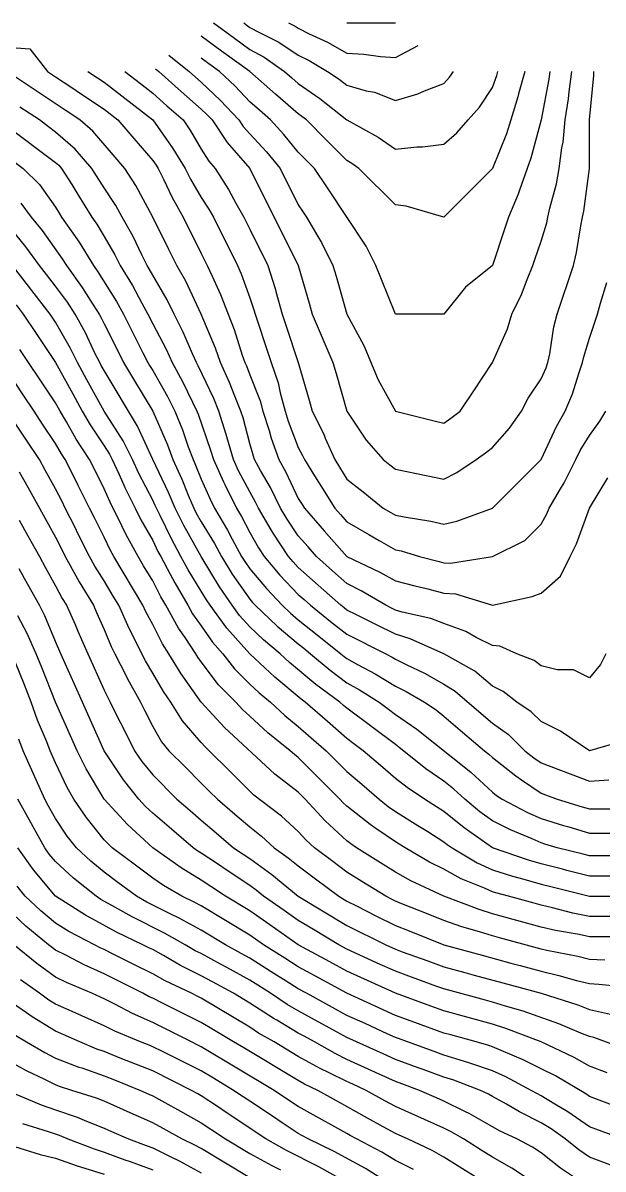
# Model space of a CAD drawing. Header units: inches. Extents: x 794995 to 811195, y 2485918 to 2508058.
# Drawn here: x 804305 to 804664, y 2507260 to 2507968 of the extents above; entities that cross this region are included whole.
import ezdxf

# ---------------------------------------------------------------- set-up
doc = ezdxf.new("R2010")
doc.units = ezdxf.units.IN
doc.header["$MEASUREMENT"] = 0
doc.layers.add('contour', color=7, linetype='Continuous')

msp = doc.modelspace()

# ---------------------------------------------------------------- linework, layer by layer
at = {"layer": 'contour'}
msp.add_line((804505.16, 2507968.36), (804535.16, 2507968.36), dxfattribs=at)
for points in [[(804422.66, 2507968.36), (804435.69, 2507958.89), (804445.16, 2507952), (804453.98, 2507947.18), (804466.59, 2507938.36), (804471.16, 2507934.36), (804475.16, 2507930.86), (804488.49, 2507921.69), (804505.16, 2507908.36), (804524.57, 2507897.77), (804535.16, 2507890.36), (804548.49, 2507891.69), (804551.83, 2507891.69), (804565.16, 2507893.36), (804573.16, 2507900.36), (804580.16, 2507908.36), (804587.16, 2507916.36), (804595.16, 2507928.36), (804597.77, 2507935.75), (804598.49, 2507938.36)], [(804441.41, 2507968.36), (804443.58, 2507966.78), (804445.16, 2507965.63), (804451.16, 2507962.36), (804463.16, 2507956.36), (804475.16, 2507948.36), (804481.83, 2507945.03), (804493.16, 2507938.36), (804500.36, 2507933.56), (804505.16, 2507929.79), (804517.16, 2507926.36), (804522.3, 2507925.5), (804535.16, 2507920.36), (804549.01, 2507924.52), (804553.16, 2507926.36), (804565.16, 2507930.86), (804568.69, 2507934.83), (804571.16, 2507938.36)], [(804469.16, 2507968.36), (804473.16, 2507966.36), (804475.16, 2507965.03), (804481.83, 2507961.69), (804493.16, 2507956.36), (804505.16, 2507949.61), (804515.75, 2507948.95), (804525.93, 2507947.59), (804535.16, 2507946.93), (804549.22, 2507954.3)], [(804615.16, 2507938.36), (804611.31, 2507924.52), (804610.87, 2507922.65), (804606.41, 2507908.36), (804603.73, 2507899.79), (804595.16, 2507878.36), (804565.16, 2507848.36), (804541.83, 2507855.03), (804535.16, 2507855.86), (804512.66, 2507878.36), (804508.32, 2507881.52), (804505.16, 2507883.36), (804492.66, 2507895.86), (804480.16, 2507908.36), (804477.38, 2507910.58), (804475.16, 2507912.11), (804461.16, 2507924.36), (804445.16, 2507938.36), (804427.79, 2507950.99), (804415.16, 2507960.18)], [(804295.16, 2507953.36), (804309.22, 2507952.42), (804320.16, 2507938.36), (804323.16, 2507936.36), (804325.16, 2507935.03), (804335.16, 2507928.36), (804341.16, 2507924.36), (804355.16, 2507915.03), (804363.73, 2507908.36), (804373.62, 2507896.82), (804385.16, 2507883.36), (804387.23, 2507880.43), (804388.49, 2507878.36), (804391.83, 2507871.69), (804397.16, 2507860.36), (804403.91, 2507848.36), (804415.16, 2507825.86), (804417.66, 2507820.86), (804418.91, 2507818.36), (804421.83, 2507811.69), (804427.16, 2507800.36), (804431.83, 2507788.36), (804435.56, 2507778.76), (804440.54, 2507762.98), (804442.16, 2507758.36), (804443.09, 2507756.29), (804445.16, 2507750.86), (804451.59, 2507734.79), (804453.34, 2507728.36), (804457.16, 2507716.36), (804458.49, 2507711.69), (804463.16, 2507698.36), (804467.42, 2507690.62), (804475.16, 2507674.36), (804477.47, 2507670.67), (804478.91, 2507668.36), (804491.16, 2507654.36), (804505.16, 2507638.36), (804525.56, 2507628.76), (804535.16, 2507623.36), (804547.16, 2507620.36), (804555.16, 2507618.36), (804565.16, 2507615.86), (804572.22, 2507615.42), (804595.16, 2507608.36), (804619.7, 2507613.82), (804625.16, 2507615.86), (804637.16, 2507626.36), (804643.16, 2507638.36), (804647.16, 2507646.36), (804655.16, 2507668.36), (804666.41, 2507687.11)], [(804395.16, 2507948.36), (804407.66, 2507938.36), (804411.63, 2507934.83), (804415.16, 2507931.69), (804427.16, 2507920.36), (804438.49, 2507908.36), (804441.16, 2507904.36), (804445.16, 2507899.79), (804455.5, 2507888.71), (804463.91, 2507878.36), (804475.16, 2507855.86), (804478.16, 2507851.36), (804480.16, 2507848.36), (804487.16, 2507836.36), (804489.44, 2507832.65), (804496.59, 2507818.36), (804498.49, 2507811.69), (804505.16, 2507788.36), (804515.75, 2507768.95), (804524.57, 2507747.77), (804535.16, 2507728.36), (804559.16, 2507722.36), (804565.16, 2507720.86), (804569.45, 2507724.08), (804575.16, 2507728.36), (804583.16, 2507740.36), (804595.16, 2507758.36), (804604.39, 2507779.13), (804607.16, 2507788.36), (804613.16, 2507800.36), (804616.59, 2507809.79), (804620.16, 2507818.36), (804621.41, 2507822.11), (804625.16, 2507833.36), (804628.69, 2507844.83), (804629.45, 2507848.36), (804630.61, 2507853.82), (804634.63, 2507868.89), (804636.41, 2507878.36), (804638.02, 2507891.22), (804638.79, 2507894.72), (804640.16, 2507908.36), (804642.12, 2507921.4), (804642.53, 2507925.73), (804644.25, 2507938.36)], [(804630.61, 2507938.36), (804629.96, 2507933.56), (804625.16, 2507908.36), (804618.84, 2507884.68), (804616.59, 2507878.36), (804611.83, 2507865.03), (804611.04, 2507862.48), (804605.16, 2507848.36), (804602.66, 2507840.86), (804595.16, 2507818.36), (804578.49, 2507805.03), (804565.16, 2507788.36), (804535.16, 2507788.36), (804526.59, 2507809.79), (804523.16, 2507818.36), (804517.16, 2507830.36), (804493.16, 2507866.36), (804485.16, 2507878.36), (804480.16, 2507883.36), (804475.16, 2507888.36), (804466.27, 2507899.47), (804458.02, 2507908.36), (804451.16, 2507914.36), (804445.16, 2507919.61), (804436.07, 2507929.27), (804426.41, 2507938.36), (804419.9, 2507943.1), (804415.16, 2507946.54)], [(804665.16, 2507578.36), (804661.83, 2507571.69), (804655.16, 2507563.36), (804645.16, 2507568.36), (804635.16, 2507568.36), (804625.16, 2507570.86), (804620.87, 2507574.08), (804610.16, 2507578.36), (804599.77, 2507582.98), (804595.16, 2507583.36), (804585.16, 2507588.36), (804578.79, 2507592), (804565.16, 2507597.11), (804556.98, 2507600.18), (804539.45, 2507604.08), (804535.16, 2507605.36), (804533.16, 2507606.36), (804529.16, 2507608.36), (804514.05, 2507617.25), (804505.16, 2507621.69), (804496.34, 2507629.54), (804486.41, 2507638.36), (804481.16, 2507644.36), (804475.16, 2507651.22), (804468.3, 2507661.5), (804464.25, 2507668.36), (804457.89, 2507681.09), (804451.83, 2507691.69), (804448.16, 2507698.36), (804447.38, 2507700.58), (804445.16, 2507708.36), (804441.02, 2507724.22), (804439.7, 2507728.36), (804435.93, 2507737.59), (804432.74, 2507745.95), (804427.16, 2507758.36), (804424.05, 2507767.25), (804415.16, 2507788.36), (804405.56, 2507808.76), (804400.16, 2507818.36), (804395.16, 2507828.36), (804385.16, 2507848.36), (804374.72, 2507867.93), (804368.02, 2507878.36), (804362.08, 2507885.28), (804348.24, 2507901.44), (804340.16, 2507908.36), (804331.16, 2507914.36), (804313.16, 2507926.36), (804295.16, 2507938.36)], [(804345.16, 2507938.36), (804351.16, 2507934.36), (804355.16, 2507931.69), (804385.16, 2507908.36), (804397.57, 2507890.78), (804405.16, 2507878.36), (804408.49, 2507871.69), (804415.16, 2507860.36), (804419.96, 2507853.16), (804422.66, 2507848.36), (804437.66, 2507818.36), (804439.94, 2507813.14), (804445.16, 2507798.36), (804447.77, 2507790.97), (804448.49, 2507788.36), (804450.16, 2507783.36), (804455.16, 2507768.36), (804458.49, 2507758.36), (804462.66, 2507745.86), (804463.91, 2507739.61), (804466.98, 2507728.36), (804468.95, 2507722.15), (804475.16, 2507705.86), (804477.77, 2507700.97), (804478.91, 2507698.36), (804485.16, 2507688.36), (804489.01, 2507682.21), (804497.66, 2507668.36), (804501.16, 2507664.36), (804505.16, 2507659.79), (804518.79, 2507652), (804525.16, 2507648.36), (804535.16, 2507642.65), (804538.69, 2507641.89), (804550.16, 2507638.36), (804562.16, 2507635.36), (804565.16, 2507634.61), (804569.16, 2507634.36), (804595.16, 2507638.36), (804615.16, 2507648.36), (804625.16, 2507658.36), (804628.69, 2507664.83), (804630.16, 2507668.36), (804637.16, 2507680.36), (804639.44, 2507684.08), (804646.59, 2507698.36), (804649.44, 2507704.08), (804655.16, 2507713.36), (804661.47, 2507722.05), (804665.16, 2507728.36)], [(804368.02, 2507938.36), (804377.66, 2507930.86), (804385.16, 2507925.03), (804393.98, 2507917.18), (804403.91, 2507908.36), (804408.49, 2507901.69), (804415.16, 2507890.36), (804419.77, 2507882.98), (804423.73, 2507878.36), (804432.12, 2507865.32), (804436.59, 2507856.93), (804441.41, 2507848.36), (804442.66, 2507845.86), (804445.16, 2507840.86), (804456.41, 2507818.36), (804460.87, 2507804.08), (804461.31, 2507802.21), (804465.16, 2507788.36), (804467.66, 2507780.86), (804475.16, 2507758.36), (804481.83, 2507735.03), (804483.73, 2507728.36), (804490.87, 2507714.08), (804491.83, 2507711.69), (804497.66, 2507698.36), (804500.54, 2507693.75), (804505.16, 2507686.36), (804515.16, 2507678.36), (804527.66, 2507668.36), (804532.43, 2507665.63), (804535.16, 2507664.08), (804540.61, 2507662.91), (804557.16, 2507660.36), (804565.16, 2507658.36), (804573.16, 2507660.36), (804595.16, 2507668.36), (804625.16, 2507698.36), (804634.63, 2507718.89), (804640.16, 2507728.36), (804644.57, 2507738.95), (804648.49, 2507751.69), (804650.87, 2507758.36), (804651.63, 2507761.89), (804655.16, 2507773.36), (804658.91, 2507784.61), (804660.16, 2507788.36), (804661.83, 2507795.03), (804665.75, 2507807.77)], [(804386.83, 2507940.03), (804388.91, 2507938.36), (804402.81, 2507926.01), (804415.16, 2507915.03), (804418.59, 2507911.79), (804421.83, 2507908.36), (804431.16, 2507894.36), (804445.16, 2507878.36), (804455.16, 2507858.36), (804465.16, 2507838.36), (804475.16, 2507818.36), (804481.83, 2507795.03), (804483.73, 2507788.36), (804496.59, 2507758.36), (804498.49, 2507751.69), (804505.16, 2507728.36), (804517.16, 2507710.36), (804527.66, 2507698.36), (804531.83, 2507695.03), (804535.16, 2507692.36), (804555.16, 2507688.36), (804565.16, 2507686.36), (804573.16, 2507690.36), (804585.16, 2507698.36), (804590.87, 2507702.65), (804595.16, 2507705.86), (804605.75, 2507717.77), (804613.16, 2507728.36), (804617.16, 2507736.36), (804625.16, 2507748.36), (804628.32, 2507755.2), (804629.45, 2507758.36), (804630.61, 2507763.82), (804633.16, 2507780.36), (804635.16, 2507788.36), (804645.16, 2507818.36), (804647.16, 2507826.36), (804649.7, 2507842.91), (804650.87, 2507848.36), (804651.63, 2507851.89), (804655.16, 2507878.36), (804655.16, 2507908.36), (804657.77, 2507935.75), (804657.89, 2507938.36)], [(804678.49, 2507525.03), (804655.16, 2507518.36), (804637.16, 2507530.36), (804625.16, 2507536.36), (804619.16, 2507542.36), (804610.16, 2507548.36), (804601.83, 2507555.03), (804595.16, 2507558.36), (804584.25, 2507567.45), (804565.16, 2507578.36), (804544.39, 2507587.59), (804535.16, 2507590.36), (804523.16, 2507596.36), (804511.16, 2507602.36), (804505.16, 2507605.36), (804503.49, 2507606.69), (804501.41, 2507608.36), (804487.51, 2507620.71), (804475.16, 2507631.69), (804471.92, 2507635.12), (804469.16, 2507638.36), (804459.7, 2507652.91), (804458.49, 2507655.03), (804450.61, 2507668.36), (804448.8, 2507672), (804445.16, 2507678.36), (804438.3, 2507691.5), (804435.16, 2507698.36), (804431.04, 2507712.48), (804430.68, 2507713.88), (804426.07, 2507728.36), (804422.9, 2507736.1), (804413.22, 2507756.43), (804412.16, 2507758.36), (804409.7, 2507763.82), (804404.05, 2507777.25), (804398.49, 2507788.36), (804394.05, 2507797.25), (804385.16, 2507812.36), (804383.09, 2507816.29), (804381.83, 2507818.36), (804378.49, 2507825.03), (804373.16, 2507836.36), (804366.41, 2507848.36), (804362.36, 2507855.56), (804355.16, 2507866.36), (804350.54, 2507873.75), (804347.66, 2507878.36), (804337.16, 2507890.36), (804325.16, 2507900.86), (804320.87, 2507904.08), (804315.16, 2507908.36), (804303.16, 2507916.36)], [(804295.16, 2507904.61), (804325.16, 2507882.11), (804327.16, 2507880.36), (804328.91, 2507878.36), (804335.16, 2507868.36), (804339.01, 2507862.21), (804347.66, 2507848.36), (804350.71, 2507843.92), (804355.16, 2507836.36), (804361.83, 2507825.03), (804365.16, 2507818.36), (804372.74, 2507805.95), (804378.49, 2507795.03), (804382.16, 2507788.36), (804385.16, 2507782.36), (804393.44, 2507766.64), (804397.16, 2507758.36), (804403.55, 2507746.75), (804409.7, 2507733.82), (804412.43, 2507728.36), (804413.22, 2507726.43), (804420.97, 2507704.17), (804422.66, 2507698.36), (804429.01, 2507684.52), (804429.7, 2507682.91), (804436.98, 2507668.36), (804440.02, 2507663.22), (804445.16, 2507653.36), (804450.61, 2507643.82), (804454.16, 2507638.36), (804463.81, 2507627.01), (804475.16, 2507615.03), (804478.69, 2507611.89), (804482.66, 2507608.36), (804495.16, 2507598.36), (804505.16, 2507590.36), (804529.16, 2507578.36), (804533.09, 2507576.29), (804535.16, 2507575.03), (804541.83, 2507571.69), (804553.16, 2507566.36), (804565.16, 2507559.61), (804572.08, 2507555.28), (804588.24, 2507541.44), (804595.16, 2507535.5), (804605.16, 2507528.36), (804615.16, 2507518.36), (804620.71, 2507513.92), (804625.16, 2507510.86), (804637.16, 2507506.36), (804655.16, 2507499.61), (804667.16, 2507500.36)], [(804299.45, 2507882.65), (804305.16, 2507878.36), (804315.16, 2507868.36), (804325.16, 2507854.36), (804327.47, 2507850.67), (804328.91, 2507848.36), (804337.16, 2507836.36), (804339.64, 2507832.84), (804348.49, 2507818.36), (804351.29, 2507814.49), (804362.9, 2507796.1), (804367.16, 2507788.36), (804373.16, 2507776.36), (804379.16, 2507764.36), (804382.16, 2507758.36), (804383.28, 2507756.49), (804385.16, 2507753.36), (804394.25, 2507737.45), (804398.79, 2507728.36), (804403.55, 2507716.75), (804407.16, 2507706.36), (804410.16, 2507698.36), (804411.73, 2507694.93), (804415.16, 2507686.36), (804420.61, 2507673.82), (804423.34, 2507668.36), (804431.44, 2507654.65), (804434.25, 2507649.27), (804440.16, 2507638.36), (804442.08, 2507635.28), (804445.16, 2507630.86), (804455.44, 2507618.65), (804465.16, 2507608.36), (804470.29, 2507603.5), (804475.16, 2507599.36), (804486.83, 2507590.03), (804501.41, 2507578.36), (804503.45, 2507576.65), (804505.16, 2507575.36), (804511.83, 2507571.69), (804522.74, 2507565.95), (804535.16, 2507558.36), (804541.83, 2507555.03), (804553.16, 2507548.36), (804560.36, 2507543.56), (804565.16, 2507539.79), (804576.7, 2507529.9), (804590.16, 2507518.36), (804592.94, 2507516.14), (804595.16, 2507514.08), (804609.56, 2507502.76), (804613.16, 2507500.36), (804625.16, 2507492.11), (804627.89, 2507491.09), (804635.16, 2507488.36), (804650.54, 2507483.75), (804655.16, 2507482.36), (804685.16, 2507482.36)], [(804303.73, 2507856.93), (804310.16, 2507848.36), (804316.88, 2507840.09), (804329.3, 2507822.5), (804331.83, 2507818.36), (804341.61, 2507804.81), (804346.59, 2507796.93), (804352.16, 2507788.36), (804353.22, 2507786.43), (804355.16, 2507782.36), (804363.16, 2507766.36), (804367.16, 2507758.36), (804373.91, 2507747.11), (804385.16, 2507728.36), (804394.25, 2507707.45), (804397.66, 2507698.36), (804403.16, 2507686.36), (804407.16, 2507676.36), (804410.54, 2507668.36), (804412.08, 2507665.28), (804415.16, 2507659.79), (804423.27, 2507646.47), (804427.66, 2507638.36), (804434.39, 2507627.59), (804445.16, 2507612.11), (804446.87, 2507610.08), (804448.49, 2507608.36), (804462.19, 2507595.39), (804475.16, 2507584.36), (804478.49, 2507581.69), (804482.66, 2507578.36), (804494.87, 2507568.08), (804505.16, 2507560.36), (804512.9, 2507556.1), (804525.16, 2507548.36), (804530.87, 2507544.08), (804535.16, 2507540.86), (804548.49, 2507531.69), (804581.83, 2507505.03), (804595.16, 2507492.65), (804597.56, 2507490.76), (804601.16, 2507488.36), (804616.88, 2507480.09), (804625.16, 2507476.36), (804639.01, 2507472.21), (804642.3, 2507471.22), (804655.16, 2507467.36), (804685.16, 2507467.36)], [(804685.16, 2507453.36), (804655.16, 2507453.36), (804651.16, 2507454.36), (804635.16, 2507458.36), (804627.47, 2507460.67), (804625.16, 2507461.36), (804619.7, 2507463.82), (804606.27, 2507469.47), (804595.16, 2507475.03), (804587.42, 2507480.62), (804578.02, 2507488.36), (804571.37, 2507494.57), (804565.16, 2507499.61), (804554.05, 2507507.25), (804537.38, 2507520.58), (804535.16, 2507522.11), (804505.16, 2507544.61), (804503.16, 2507546.36), (804500.87, 2507548.36), (804486.07, 2507559.27), (804469.7, 2507572.91), (804463.91, 2507578.36), (804453.73, 2507586.93), (804445.16, 2507595.03), (804438.84, 2507602.05), (804434.25, 2507608.36), (804426.51, 2507619.71), (804415.16, 2507638.36), (804404.39, 2507657.59), (804399.01, 2507668.36), (804394.89, 2507678.09), (804385.16, 2507698.36), (804375.78, 2507718.99), (804355.16, 2507753.36), (804353.39, 2507756.6), (804352.43, 2507758.36), (804349.7, 2507763.82), (804343.55, 2507776.75), (804337.16, 2507788.36), (804332.43, 2507795.63), (804325.16, 2507805.5), (804319.53, 2507812.74), (804315.16, 2507818.36), (804306.77, 2507829.97), (804295.16, 2507844.08)], [(804685.16, 2507440.86), (804655.16, 2507440.86), (804641.16, 2507444.36), (804638.49, 2507445.03), (804625.16, 2507448.36), (804617.42, 2507450.62), (804595.16, 2507458.36), (804577.57, 2507470.78), (804565.16, 2507480.86), (804560.54, 2507483.75), (804553.16, 2507488.36), (804542.36, 2507495.56), (804535.16, 2507501.22), (804525.93, 2507509.13), (804515.16, 2507518.36), (804509.45, 2507522.65), (804505.16, 2507525.86), (804493.16, 2507536.36), (804479.45, 2507548.36), (804476.98, 2507550.18), (804460.61, 2507563.82), (804445.16, 2507578.36), (804430.95, 2507594.15), (804420.61, 2507608.36), (804418.4, 2507611.6), (804415.16, 2507616.93), (804407.05, 2507630.25), (804402.66, 2507638.36), (804396.51, 2507649.71), (804389.77, 2507663.75), (804387.47, 2507668.36), (804386.78, 2507669.98), (804385.16, 2507673.36), (804376.59, 2507689.79), (804372.66, 2507698.36), (804366.83, 2507710.03), (804355.16, 2507728.36), (804344.57, 2507747.77), (804338.79, 2507758.36), (804334.25, 2507767.45), (804325.16, 2507783.36), (804321.83, 2507788.36), (804298.49, 2507818.36)], [(804300.78, 2507793.99), (804305.16, 2507788.36), (804313.16, 2507776.36), (804325.16, 2507758.36), (804335.75, 2507738.95), (804341.52, 2507728.36), (804346.59, 2507719.79), (804355.16, 2507706.93), (804358.49, 2507701.69), (804360.16, 2507698.36), (804364.39, 2507689.13), (804367.89, 2507681.09), (804374.25, 2507668.36), (804377.89, 2507661.09), (804385.16, 2507648.36), (804388.4, 2507641.6), (804390.16, 2507638.36), (804396.07, 2507627.45), (804398.87, 2507622.08), (804406.98, 2507608.36), (804409.87, 2507603.07), (804415.16, 2507595.5), (804422.22, 2507585.42), (804428.49, 2507578.36), (804435.78, 2507568.99), (804445.16, 2507559.61), (804450.97, 2507554.17), (804458.02, 2507548.36), (804466.88, 2507540.09), (804475.16, 2507533.36), (804483.16, 2507526.36), (804492.3, 2507518.36), (804505.16, 2507505.5), (804514.39, 2507497.59), (804525.16, 2507488.36), (804530.71, 2507483.92), (804535.16, 2507480.86), (804549.01, 2507472.21), (804555.16, 2507468.36), (804565.16, 2507462.11), (804567.23, 2507460.43), (804570.16, 2507458.36), (804585.78, 2507448.99), (804595.16, 2507444.72), (804607.57, 2507440.78), (804614.57, 2507438.95), (804625.16, 2507435.86), (804631.16, 2507434.36), (804655.16, 2507428.36), (804685.16, 2507428.36)], [(804685.16, 2507415.86), (804655.16, 2507415.86), (804644.81, 2507418.02), (804632.22, 2507421.3), (804625.16, 2507422.91), (804620.87, 2507424.08), (804605.16, 2507428.36), (804597.23, 2507430.43), (804595.16, 2507431.09), (804590.16, 2507433.36), (804575.87, 2507439.08), (804565.16, 2507445.03), (804556.27, 2507449.47), (804541.16, 2507458.36), (804537.47, 2507460.67), (804535.16, 2507462.11), (804523.16, 2507470.36), (804519.56, 2507472.76), (804505.16, 2507484.08), (804502.94, 2507486.14), (804500.87, 2507488.36), (804488.02, 2507501.22), (804475.16, 2507514.08), (804472.76, 2507515.96), (804470.16, 2507518.36), (804456.27, 2507529.47), (804445.16, 2507539.79), (804440.71, 2507543.92), (804436.59, 2507548.36), (804425.87, 2507559.08), (804415.16, 2507573.36), (804413.09, 2507576.29), (804411.83, 2507578.36), (804405.16, 2507588.36), (804401.04, 2507594.24), (804393.34, 2507608.36), (804390.3, 2507613.5), (804385.16, 2507623.36), (804379.53, 2507632.74), (804376.16, 2507638.36), (804368.71, 2507651.91), (804366.07, 2507657.45), (804358.8, 2507672), (804355.16, 2507680.36), (804349.16, 2507692.36), (804346.16, 2507698.36), (804337.89, 2507711.09), (804331.83, 2507721.69), (804327.89, 2507728.36), (804326.92, 2507730.13), (804325.16, 2507733.36), (804315.16, 2507748.36), (804308.49, 2507758.36), (804303.16, 2507766.36)], [(804685.16, 2507403.36), (804655.16, 2507403.36), (804648.84, 2507404.68), (804634.05, 2507407.25), (804625.16, 2507409.27), (804595.16, 2507417.45), (804586.88, 2507420.09), (804565.16, 2507428.36), (804544.76, 2507437.96), (804535.16, 2507443.36), (804525.93, 2507449.13), (804511.16, 2507458.36), (804507.56, 2507460.76), (804505.16, 2507462.65), (804491.83, 2507475.03), (804479.45, 2507488.36), (804477.3, 2507490.5), (804475.16, 2507492.65), (804460.76, 2507503.96), (804429.56, 2507532.76), (804415.16, 2507548.36), (804402.74, 2507565.95), (804395.16, 2507578.36), (804391.16, 2507584.36), (804385.16, 2507596.36), (804381.02, 2507604.22), (804379.16, 2507608.36), (804361.16, 2507638.36), (804359.03, 2507642.23), (804355.16, 2507650.36), (804349.16, 2507662.36), (804346.16, 2507668.36), (804339.16, 2507682.36), (804337.16, 2507686.36), (804331.16, 2507698.36), (804328.8, 2507702), (804325.16, 2507708.36), (804317.16, 2507720.36), (804311.83, 2507728.36), (804305.16, 2507738.36), (804295.16, 2507753.36)], [(804664.63, 2507388.89), (804655.16, 2507389.36), (804647.96, 2507391.16), (804628.69, 2507394.83), (804625.16, 2507395.63), (804623.02, 2507396.22), (804599.45, 2507402.65), (804595.16, 2507403.82), (804587.16, 2507406.36), (804576.27, 2507409.47), (804565.16, 2507413.36), (804554.45, 2507417.65), (804540.16, 2507423.36), (804535.16, 2507425.36), (804533.16, 2507426.36), (804529.16, 2507428.36), (804514.39, 2507437.59), (804505.16, 2507443.36), (804496.59, 2507449.79), (804485.16, 2507458.36), (804479.96, 2507463.16), (804475.16, 2507468.36), (804464.72, 2507477.93), (804447.77, 2507490.97), (804445.16, 2507493.36), (804432.66, 2507505.86), (804420.16, 2507518.36), (804417.56, 2507520.76), (804415.16, 2507523.36), (804403.62, 2507536.82), (804396.41, 2507548.36), (804391.83, 2507555.03), (804385.16, 2507566.36), (804380.71, 2507573.92), (804378.49, 2507578.36), (804371.83, 2507591.69), (804370.68, 2507593.88), (804364.16, 2507608.36), (804360.78, 2507613.99), (804355.16, 2507623.36), (804349.35, 2507632.55), (804346.16, 2507638.36), (804339.16, 2507652.36), (804337.16, 2507656.36), (804331.16, 2507668.36), (804329.16, 2507672.36), (804325.16, 2507680.36), (804318.73, 2507691.93), (804315.16, 2507698.36), (804307.16, 2507710.36), (804295.16, 2507728.36)], [(804302.66, 2507690.86), (804308.02, 2507681.22), (804315.16, 2507668.36), (804318.73, 2507661.93), (804325.16, 2507650.36), (804329.16, 2507642.36), (804331.16, 2507638.36), (804338.49, 2507625.03), (804339.64, 2507622.84), (804348.49, 2507608.36), (804350.54, 2507603.75), (804355.16, 2507593.36), (804359.6, 2507582.81), (804361.83, 2507578.36), (804368.49, 2507565.03), (804369.56, 2507562.76), (804377.66, 2507548.36), (804380.16, 2507543.36), (804385.16, 2507533.36), (804390.61, 2507523.82), (804395.16, 2507518.36), (804405.16, 2507508.36), (804415.16, 2507498.36), (804420.16, 2507493.36), (804425.16, 2507488.36), (804435.93, 2507479.13), (804445.16, 2507471.22), (804452.36, 2507465.56), (804460.16, 2507458.36), (804468.95, 2507452.15), (804475.16, 2507447.11), (804485.87, 2507439.08), (804500.16, 2507428.36), (804505.16, 2507425.36), (804511.16, 2507422.36), (804523.16, 2507416.36), (804535.16, 2507410.36), (804543.73, 2507406.93), (804565.16, 2507398.36), (804588.73, 2507391.93), (804606.41, 2507387.11), (804612.3, 2507385.5), (804625.16, 2507382), (804636.27, 2507379.47), (804647.16, 2507376.36), (804655.16, 2507374.36), (804660.87, 2507374.08), (804681.63, 2507371.89)], [(804302.66, 2507660.86), (804308.02, 2507651.22), (804315.16, 2507638.36), (804318.73, 2507631.93), (804325.16, 2507620.36), (804329.3, 2507612.5), (804331.83, 2507608.36), (804337.16, 2507596.36), (804339.01, 2507592.21), (804345.16, 2507578.36), (804348.24, 2507571.44), (804355.16, 2507555.86), (804357.56, 2507550.76), (804358.91, 2507548.36), (804362.66, 2507540.86), (804367.66, 2507530.86), (804373.91, 2507518.36), (804378.49, 2507511.69), (804385.16, 2507503.36), (804400.16, 2507488.36), (804408.24, 2507481.44), (804415.16, 2507475.5), (804424.39, 2507467.59), (804435.16, 2507458.36), (804441.16, 2507454.36), (804445.16, 2507451.69), (804458.71, 2507441.91), (804475.16, 2507428.36), (804505.16, 2507410.36), (804529.16, 2507398.36), (804535.16, 2507395.63), (804539.45, 2507394.08), (804555.16, 2507388.36), (804565.16, 2507384.72), (804578.02, 2507381.22), (804583.91, 2507379.61), (804601.59, 2507374.79), (804625.16, 2507368.36), (804647.96, 2507361.16), (804655.16, 2507358.36), (804668.02, 2507355.5)], [(804685.16, 2507330.86), (804657.89, 2507341.09), (804655.16, 2507341.69), (804649.7, 2507343.82), (804636.27, 2507349.47), (804614.05, 2507357.25), (804603.16, 2507360.36), (804595.16, 2507362.91), (804590.87, 2507364.08), (804567.3, 2507370.5), (804565.16, 2507371.09), (804560.87, 2507372.65), (804545.16, 2507378.36), (804535.16, 2507382), (804523.91, 2507387.11), (804510.16, 2507393.36), (804505.16, 2507395.63), (804500.16, 2507398.36), (804484.53, 2507407.74), (804475.16, 2507413.36), (804466.34, 2507419.54), (804453.73, 2507428.36), (804449.03, 2507432.23), (804445.16, 2507435.03), (804431.16, 2507444.36), (804425.16, 2507448.36), (804415.16, 2507455.03), (804413.09, 2507456.29), (804410.16, 2507458.36), (804396.7, 2507469.9), (804385.16, 2507479.79), (804380.71, 2507483.92), (804376.59, 2507488.36), (804367.16, 2507500.36), (804355.16, 2507518.36), (804345.93, 2507539.13), (804341.83, 2507548.36), (804336.7, 2507559.9), (804331.16, 2507572.36), (804328.49, 2507578.36), (804325.16, 2507585.86), (804318.49, 2507601.69), (804315.16, 2507608.36), (804308.02, 2507621.22), (804302.66, 2507630.86)], [(804666.07, 2507319.27), (804655.16, 2507323.36), (804645.56, 2507328.76), (804625.16, 2507338.36), (804603.44, 2507346.64), (804595.16, 2507349.27), (804565.16, 2507357.45), (804557.16, 2507360.36), (804535.16, 2507368.36), (804505.16, 2507382), (804494.57, 2507387.77), (804475.16, 2507398.36), (804457.51, 2507410.71), (804445.16, 2507419.36), (804430.16, 2507428.36), (804421.16, 2507434.36), (804415.16, 2507438.36), (804402.74, 2507445.95), (804385.16, 2507458.36), (804369.56, 2507472.76), (804355.16, 2507488.36), (804344.05, 2507507.25), (804338.49, 2507518.36), (804334.39, 2507527.59), (804325.16, 2507548.36), (804316.59, 2507569.79), (804313.16, 2507578.36), (804307.57, 2507590.78), (804301.83, 2507601.69)], [(804674.25, 2507297.45), (804661.16, 2507302.36), (804655.16, 2507304.61), (804652.94, 2507306.14), (804634.05, 2507317.25), (804625.16, 2507321.69), (804614.05, 2507327.25), (804600.61, 2507332.91), (804595.16, 2507335.36), (804592.94, 2507336.14), (804585.16, 2507338.36), (804569.45, 2507342.65), (804565.16, 2507343.82), (804547.16, 2507350.36), (804535.16, 2507354.72), (804505.16, 2507368.36), (804485.75, 2507378.95), (804475.16, 2507384.72), (804466.83, 2507390.03), (804453.73, 2507398.36), (804448.69, 2507401.89), (804445.16, 2507404.36), (804415.16, 2507422.36), (804411.29, 2507424.49), (804403.16, 2507428.36), (804391.83, 2507435.03), (804385.16, 2507439.61), (804374.45, 2507447.65), (804360.16, 2507458.36), (804357.56, 2507460.76), (804355.16, 2507463.36), (804344.05, 2507477.25), (804336.41, 2507488.36), (804332.36, 2507495.56), (804325.16, 2507510.86), (804321.83, 2507518.36), (804319.7, 2507523.82), (804314.05, 2507537.25), (804310.16, 2507548.36), (804305.87, 2507559.08), (804300.16, 2507573.36)], [(804682.43, 2507275.63), (804655.16, 2507285.86), (804641.83, 2507295.03), (804633.73, 2507299.79), (804625.16, 2507305.03), (804622.94, 2507306.14), (804619.16, 2507308.36), (804603.44, 2507316.64), (804595.16, 2507320.36), (804581.83, 2507325.03), (804577.16, 2507326.36), (804565.16, 2507330.18), (804559.16, 2507332.36), (804542.66, 2507338.36), (804537.16, 2507340.36), (804535.16, 2507341.09), (804530.16, 2507343.36), (804516.41, 2507349.61), (804505.16, 2507354.72), (804496.34, 2507359.54), (804480.16, 2507368.36), (804475.16, 2507371.09), (804467.66, 2507375.86), (804458.49, 2507381.69), (804445.16, 2507390.18), (804439.87, 2507393.07), (804430.16, 2507398.36), (804415.16, 2507407.36), (804401.61, 2507414.81), (804396.07, 2507417.45), (804381.52, 2507424.72), (804375.16, 2507428.36), (804363.73, 2507436.93), (804355.16, 2507443.36), (804346.88, 2507450.09), (804338.02, 2507458.36), (804332.36, 2507465.56), (804325.16, 2507476.36), (804320.87, 2507484.08), (804318.49, 2507488.36), (804313.16, 2507500.36), (804311.31, 2507504.52), (804305.16, 2507518.36), (804302.36, 2507525.56)], [(804673.16, 2507260.36), (804655.16, 2507267.11), (804648.49, 2507271.69), (804640.16, 2507278.36), (804631.37, 2507284.57), (804625.16, 2507288.36), (804611.83, 2507295.03), (804603.73, 2507299.79), (804595.16, 2507304.61), (804592.76, 2507305.96), (804587.66, 2507308.36), (804571.37, 2507314.57), (804565.16, 2507316.54), (804552.3, 2507321.22), (804549.16, 2507322.36), (804535.16, 2507327.45), (804527.66, 2507330.86), (804511.16, 2507338.36), (804505.16, 2507341.09), (804499.16, 2507344.36), (804487.51, 2507350.71), (804475.16, 2507357.45), (804468.3, 2507361.5), (804458.02, 2507368.36), (804450.16, 2507373.36), (804445.16, 2507376.54), (804431.04, 2507384.24), (804427.16, 2507386.36), (804415.16, 2507392.91), (804411.52, 2507394.72), (804405.16, 2507398.36), (804392.43, 2507405.63), (804372.43, 2507415.63), (804361.83, 2507421.69), (804353.22, 2507426.43), (804350.16, 2507428.36), (804336.27, 2507439.47), (804325.16, 2507449.79), (804321.29, 2507454.49), (804318.49, 2507458.36), (804301.83, 2507488.36)], [(804655.16, 2507248.36), (804637.16, 2507260.36), (804625.16, 2507269.79), (804619.94, 2507273.14), (804610.16, 2507278.36), (804599.96, 2507283.16), (804595.16, 2507285.86), (804580.76, 2507293.96), (804578.49, 2507295.03), (804565.16, 2507301.69), (804560.54, 2507303.75), (804550.16, 2507308.36), (804539.16, 2507312.36), (804535.16, 2507313.82), (804525.16, 2507318.36), (804518.28, 2507321.49), (804505.16, 2507327.45), (804497.89, 2507331.09), (804485.16, 2507338.36), (804478.69, 2507341.89), (804475.16, 2507343.82), (804461.83, 2507351.69), (804459.7, 2507352.91), (804445.16, 2507362.36), (804441.41, 2507364.61), (804435.16, 2507368.36), (804422.22, 2507375.42), (804415.16, 2507379.27), (804402.43, 2507385.63), (804391.83, 2507391.69), (804385.16, 2507395.36), (804383.16, 2507396.36), (804379.16, 2507398.36), (804362.9, 2507406.1), (804343.55, 2507416.75), (804325.16, 2507428.36), (804311.61, 2507444.81), (804301.83, 2507458.36)], [(804625.16, 2507248.36), (804607.16, 2507260.36), (804595.16, 2507267.11), (804588.24, 2507271.44), (804577.16, 2507278.36), (804569.6, 2507282.81), (804565.16, 2507285.03), (804553.16, 2507290.36), (804549.01, 2507292.21), (804535.16, 2507298.36), (804528.73, 2507301.93), (804517.16, 2507308.36), (804508.91, 2507312.11), (804505.16, 2507313.82), (804494.25, 2507319.27), (804488.71, 2507321.91), (804475.16, 2507329.36), (804460.16, 2507338.36), (804450.61, 2507343.82), (804445.16, 2507347.36), (804415.16, 2507365.36), (804413.16, 2507366.36), (804409.16, 2507368.36), (804392.9, 2507376.1), (804385.16, 2507380.36), (804373.16, 2507386.36), (804361.16, 2507392.36), (804355.16, 2507395.36), (804353.09, 2507396.29), (804349.16, 2507398.36), (804333.44, 2507406.64), (804325.16, 2507411.69), (804316.07, 2507419.27), (804306.41, 2507428.36), (804301.37, 2507434.57)], [(804595.16, 2507248.36), (804576.7, 2507259.9), (804565.16, 2507267.11), (804557.96, 2507271.16), (804542.66, 2507278.36), (804537.47, 2507280.67), (804535.16, 2507281.69), (804527.66, 2507285.86), (804518.02, 2507291.22), (804498.73, 2507301.93), (804487.16, 2507308.36), (804479.03, 2507312.23), (804475.16, 2507314.36), (804441.41, 2507334.61), (804435.16, 2507338.36), (804422.66, 2507345.86), (804415.16, 2507350.36), (804403.16, 2507356.36), (804391.16, 2507362.36), (804385.16, 2507365.36), (804383.09, 2507366.29), (804379.16, 2507368.36), (804355.16, 2507380.36), (804342.74, 2507385.95), (804331.83, 2507391.69), (804325.16, 2507395.03), (804323.22, 2507396.43), (804320.87, 2507398.36), (804306.77, 2507409.97), (804295.16, 2507420.86)], [(804546.27, 2507259.47), (804535.16, 2507265.03), (804526.88, 2507270.09), (804511.16, 2507278.36), (804507.3, 2507280.5), (804505.16, 2507281.69), (804497.66, 2507285.86), (804488.02, 2507291.22), (804475.16, 2507298.36), (804469.16, 2507302.36), (804460.16, 2507308.36), (804415.16, 2507335.36), (804413.16, 2507336.36), (804409.16, 2507338.36), (804385.16, 2507350.36), (804372.74, 2507355.95), (804361.83, 2507361.69), (804355.16, 2507365.03), (804352.85, 2507366.05), (804347.66, 2507368.36), (804331.83, 2507375.03), (804325.16, 2507378.36), (804313.55, 2507386.75), (804299.45, 2507398.36)], [(804535.16, 2507248.36), (804516.77, 2507259.97), (804497.42, 2507270.62), (804481.16, 2507278.36), (804477.3, 2507280.5), (804475.16, 2507281.69), (804465.16, 2507288.36), (804459.16, 2507292.36), (804445.16, 2507301.69), (804441.16, 2507304.36), (804435.16, 2507308.36), (804422.66, 2507315.86), (804415.16, 2507320.36), (804403.16, 2507326.36), (804391.16, 2507332.36), (804385.16, 2507335.36), (804383.02, 2507336.22), (804377.66, 2507338.36), (804361.83, 2507345.03), (804355.16, 2507348.36), (804341.31, 2507354.52), (804337.16, 2507356.36), (804325.16, 2507361.69), (804321.02, 2507364.22), (804315.16, 2507368.36), (804303.44, 2507376.64)], [(804498.49, 2507255.03), (804487.89, 2507261.09), (804467.89, 2507271.09), (804455.16, 2507278.36), (804449.16, 2507282.36), (804445.16, 2507285.03), (804431.16, 2507294.36), (804425.16, 2507298.36), (804415.16, 2507305.03), (804413.02, 2507306.22), (804409.16, 2507308.36), (804385.16, 2507320.36), (804365.16, 2507328.36), (804355.16, 2507332.36), (804350.71, 2507333.92), (804340.16, 2507338.36), (804329.77, 2507342.98), (804325.16, 2507345.03), (804310.68, 2507353.88), (804307.16, 2507356.36), (804295.16, 2507364.61)], [(804299.6, 2507342.81), (804307.16, 2507338.36), (804318.49, 2507331.69), (804325.16, 2507328.36), (804339.56, 2507322.76), (804341.31, 2507322.21), (804355.16, 2507317.36), (804361.59, 2507314.79), (804377.66, 2507308.36), (804382.85, 2507306.05), (804385.16, 2507305.03), (804392.66, 2507300.86), (804402.3, 2507295.5), (804415.16, 2507288.36), (804421.16, 2507284.36), (804430.16, 2507278.36), (804445.16, 2507269.36), (804458.71, 2507261.91), (804464.25, 2507259.27)], [(804445.16, 2507254.36), (804415.16, 2507272.36), (804411.29, 2507274.49), (804403.16, 2507278.36), (804391.59, 2507284.79), (804385.16, 2507288.36), (804371.31, 2507294.52), (804367.16, 2507296.36), (804355.16, 2507301.69), (804350.36, 2507303.56), (804335.16, 2507308.36), (804327.56, 2507310.76), (804325.16, 2507311.69), (804318.49, 2507315.03), (804307.16, 2507320.36), (804295.16, 2507327.11)], [(804295.16, 2507308.36), (804316.27, 2507299.47), (804325.16, 2507296.36), (804338.49, 2507291.69), (804344.25, 2507289.27), (804355.16, 2507285.03), (804359.77, 2507282.98), (804370.16, 2507278.36), (804381.16, 2507274.36), (804385.16, 2507272.91), (804396.07, 2507267.45), (804401.61, 2507264.81), (804415.16, 2507257.36)], [(804304.76, 2507287.96), (804320.54, 2507282.98), (804327.38, 2507280.58), (804332.66, 2507278.36), (804348.95, 2507272.15), (804355.16, 2507270.18), (804368.02, 2507265.5), (804371.16, 2507264.36), (804385.16, 2507259.27)], [(804299.77, 2507273.75), (804315.56, 2507268.76), (804325.16, 2507266.36), (804338.49, 2507261.69), (804343.16, 2507260.36), (804355.16, 2507256.54)]]:
    msp.add_lwpolyline(points, dxfattribs=at)

doc.saveas('drawing.dxf')
